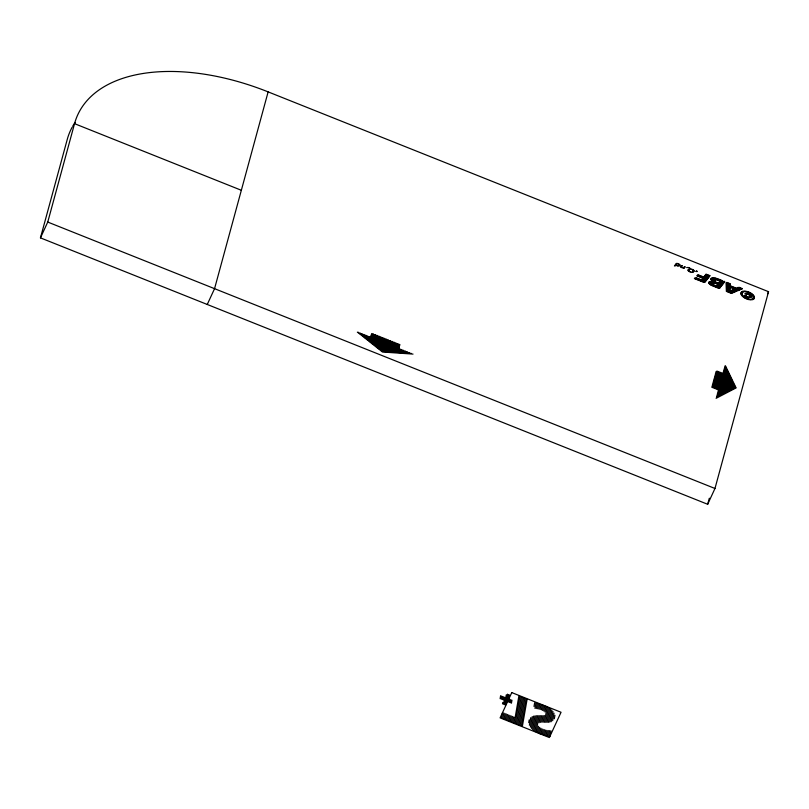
<?xml version="1.0" encoding="UTF-8"?>
<svg xmlns="http://www.w3.org/2000/svg" width="809" height="809" viewBox="0 0 809 809"><rect width="100%" height="100%" fill="white"/><g stroke="black" fill="none" stroke-linecap="round" stroke-linejoin="round"><path stroke-width="1.21" d="M697.085 271.308L697.085 271.399A1.082 0.607 24.8 0 1 696.893 271.622C694.122 271.015 698.784 270.894 696.033 271.389M500.124 698.683L500.629 695.659M541.373 709.847L542.222 704.882M505.615 705.155L507.526 694.132M515.151 717.512L518.882 696.043M542.313 734.542L543.213 729.384M501.155 699.097L501.681 696.074M502.187 699.512L502.713 696.488M502.51 703.911L502.773 702.434M503.208 699.916L503.734 696.903M503.542 704.326L504.765 697.307M501.651 717.826L502.581 712.496M504.563 704.74L506.313 694.779M502.885 718.321L503.825 712.982M504.118 718.817L505.059 713.477M507.324 701.555L508.548 694.547M505.352 719.302L506.292 713.973M508.345 701.969L508.881 698.956M509.124 697.56L509.579 694.951M509.377 702.384L509.903 699.36M506.586 719.798L507.526 714.458M510.408 702.788L510.934 699.775M507.83 720.293L508.76 714.954M511.43 703.203L511.966 700.179M509.063 720.789L509.994 715.449M510.297 721.274L511.227 715.945M511.531 721.77L512.461 716.43M512.764 722.265L513.695 716.926M513.998 722.761L514.928 717.421M515.232 723.246L519.924 696.458M516.466 723.742L521.158 696.943M517.699 724.237L522.392 697.439M518.933 724.733L523.625 697.934M520.167 725.218L524.859 698.43M521.4 725.713L526.093 698.915M522.402 726.118L527.094 699.32M528.722 722.659L529.207 719.919M529.399 725.269L530.734 717.684M530.411 727.089L532.251 716.582M534.021 706.459L534.638 702.89M531.503 728.393L533.657 716.096M535.002 708.411L535.922 703.152M532.625 729.516L535.032 715.773M536.296 708.563L537.196 703.405M533.778 730.466L536.367 715.672M537.581 708.724L538.47 703.658M534.961 731.265L537.702 715.611M538.845 709.078L539.724 704.022M536.155 731.983L539.037 715.55M540.099 709.453L540.978 704.447M537.368 732.62L538.47 726.28M539.097 722.73L540.341 715.601M538.592 733.176L539.613 727.342M540.483 722.376L541.656 715.641M542.576 710.413L543.466 705.306M539.815 733.723L540.786 728.191M541.828 722.235L542.991 715.581M543.79 711.02L544.71 705.741M541.059 734.137L542 728.788M543.142 722.275L544.326 715.51M544.953 711.92L545.933 706.277M544.447 722.316L547.157 706.844M543.567 734.956L544.477 729.728M545.762 722.407L548.36 707.521M544.811 735.361L545.731 730.082M547.076 722.417L549.554 708.249M546.085 735.644L546.995 730.416M548.401 722.366L550.717 709.159M547.359 735.877L548.3 730.527M549.766 722.134L551.859 710.171M548.644 736.109L549.604 730.628M551.162 721.729L552.951 711.455M549.928 736.332L550.899 730.739M552.658 720.698L553.983 713.154M554.317 718.766L554.923 715.318M40.45 237.866L47.751 222.06L74.539 123.666A180.164 101.004 24.8 0 1 268.133 91.882L768.55 291.695L714.974 488.484L707.673 504.28L40.45 237.866L67.238 139.472A180.164 101.004 24.8 0 1 72.163 127.195M268.133 91.882L214.557 288.671L207.256 304.467M707.673 504.28L709.331 498.202M767.508 293.95L768.55 291.695M724.874 366.083L725.542 365.739M715.955 371.685L717.199 371.038M724.571 367.195L725.906 366.497M715.652 372.787L718.23 371.442M724.267 368.307L726.28 367.266M715.348 373.9L719.272 371.857M723.964 369.42L726.644 368.024M715.045 375.012L720.313 372.271M723.661 370.532L727.008 368.793M714.741 376.124L721.345 372.686M723.357 371.644L727.382 369.551M714.438 377.237L722.386 373.101M723.054 372.757L727.746 370.32M714.135 378.349L728.11 371.078M713.831 379.461L728.484 371.837M713.528 380.574L728.848 372.605M713.225 381.686L729.222 373.364M712.921 382.799L729.587 374.132M712.618 383.911L729.951 374.891M712.314 385.023L730.325 375.659M712.011 386.136L730.689 376.418M711.718 387.248L731.053 377.186M712.658 387.713L731.427 377.945M713.69 388.128L731.791 378.713M714.731 388.542L732.155 379.472M715.773 388.957L732.529 380.24M716.804 389.372L732.893 380.999M717.846 389.786L733.257 381.767M718.21 390.545L733.632 382.526M717.907 391.657L733.996 383.284M717.603 392.769L734.36 384.053M717.3 393.882L734.734 384.811M716.996 394.994L735.098 385.58M716.703 396.107L735.472 386.338M716.4 397.219L735.836 387.106M716.096 398.331L736.2 387.865M674.423 265.969L675.464 265.858M688.115 270.732L688.904 270.641M678.579 264.169L679.277 264.098M682.776 267.971L683.383 267.91M741.206 294.668L742.257 294.557M681.421 267.627L682.23 267.546M692.595 269.852L693.283 269.781M747.162 299.229L749.063 299.047M745.382 298.47L746.717 298.339M704.346 276.203L710.15 275.647M675.515 264.452L676.749 264.341M675.121 264.958L676.314 264.846M679.095 264.583L679.803 264.513M674.716 265.453L675.869 265.352M679.075 265.049L680.005 264.968M676.749 265.736L677.487 265.665M678.609 265.564L679.894 265.443M677.699 266.11L679.378 265.959M681.249 265.777L682.402 265.676M680.844 266.282L682.007 266.171M680.632 266.768L681.613 266.677M680.824 267.213L681.532 267.152M684.151 266.909L685.294 266.798M683.615 267.425L684.899 267.304M683.484 267.9L684.495 267.809M689.399 268.285L690.047 268.224M689.865 268.709L690.492 268.649M688.408 269.306L691.584 269.013M688.065 269.802L689.288 269.69M691.746 269.458L692.565 269.387M687.974 270.277L688.955 270.186M693.06 270.267L693.788 270.206M688.499 271.157L689.187 271.096M693.192 270.722L694.071 270.641M689.086 271.571L689.794 271.5M689.895 271.966L690.835 271.875M692.484 271.723L693.93 271.581M691.028 272.32L693.394 272.097M697.479 274.979L698.602 274.878M705.893 274.2L706.399 274.15M697.095 275.485L699.542 275.252M705.509 274.696L707.349 274.524M696.933 275.96L700.493 275.636M705.124 275.202L708.3 274.908M697.884 276.344L701.433 276.011M704.74 275.707L709.24 275.282M698.824 276.718L702.384 276.385M699.775 277.093L703.324 276.769M703.961 276.708L709.746 276.172M694.779 278.023L696.62 277.851M700.715 277.477L709.351 276.668M694.375 278.529L697.56 278.235M701.666 277.851L708.957 277.174M694.982 278.943L698.511 278.609M702.606 278.225L708.563 277.679M695.922 279.317L699.451 278.994M702.384 278.721L708.168 278.175M711.94 277.831L713.831 277.649M696.873 279.692L700.402 279.368M702 279.216L707.774 278.68M711.091 278.377L715.54 277.962M697.813 280.076L701.342 279.742M701.615 279.722L707.379 279.186M710.828 278.862L716.693 278.316M698.764 280.45L706.985 279.681M710.838 279.327L717.704 278.69M699.704 280.824L706.591 280.187M710.98 279.783L718.695 279.065M700.655 281.208L706.206 280.693M711.253 280.217L719.646 279.439M701.595 281.583L705.812 281.188M711.677 280.642L714.903 280.349M716.956 280.157L720.597 279.813M702.546 281.957L705.418 281.694M712.142 281.067L714.772 280.824M718.058 280.521L721.537 280.197M703.496 282.341L705.023 282.199M709.129 281.815L714.964 281.269M719.009 280.895L722.488 280.571M708.795 282.311L715.449 281.694M708.755 282.776L716.167 282.088M719.575 281.775L724.379 281.33M708.876 283.231L717.057 282.472M719.181 282.28L724.803 281.754M709.119 283.676L713.113 283.302M714.529 283.17L718.008 282.847M718.786 282.776L724.409 282.26M709.483 284.111L712.921 283.787M715.773 283.524L724.015 282.756M726.189 282.553L727.21 282.462M709.968 284.535L713.134 284.232M716.774 283.898L723.62 283.261M726.199 283.019L728.161 282.837M710.545 284.94L713.609 284.657M717.593 284.283L723.226 283.767M726.209 283.484L729.101 283.211M711.253 285.344L714.337 285.051M717.209 284.788L722.841 284.262M726.219 283.949L730.052 283.595M712.082 285.729L715.257 285.435M716.835 285.294L722.447 284.768M726.229 284.414L730.254 284.04M712.982 286.113L716.198 285.81M716.45 285.789L722.053 285.274M726.239 284.879L730.234 284.505M713.892 286.497L721.658 285.769M726.249 285.344L730.214 284.98M714.843 286.871L721.264 286.275M726.26 285.81L730.183 285.446M715.793 287.246L720.87 286.78M726.27 286.275L730.729 285.86M716.734 287.63L720.475 287.276M726.27 286.74L731.68 286.234M717.684 288.004L720.081 287.782M726.28 287.205L732.62 286.619M718.625 288.378L719.686 288.287M726.29 287.67L733.571 286.993M726.3 288.135L730.031 287.792M730.931 287.701L734.511 287.367M726.31 288.601L730.001 288.257M731.882 288.085L735.462 287.751M737.242 287.579L739.507 287.367M726.32 289.066L729.981 288.722M732.823 288.459L740.457 287.751M726.33 289.531L729.961 289.187M733.773 288.833L741.398 288.125M726.34 289.996L729.93 289.662M733.52 289.329L742.349 288.5M726.351 290.461L729.91 290.128M732.287 289.905L742.237 288.975M726.361 290.927L729.88 290.593M731.043 290.482L740.822 289.582M726.361 291.392L739.396 290.178M727.139 291.786L737.98 290.775M728.09 292.16L736.554 291.371M729.03 292.534L735.138 291.968M742.44 291.291L745.16 291.038M729.981 292.919L733.712 292.565M741.55 291.837L746.94 291.341M730.921 293.293L732.297 293.161M741.145 292.342L743.158 292.15M746.009 291.887L748.113 291.695M740.933 292.828L742.45 292.686M747.526 292.211L749.073 292.069M740.892 293.293L742.197 293.171M748.568 292.585L749.923 292.453M740.913 293.758L742.126 293.647M745.059 293.374L747.395 293.161M749.417 292.969L750.61 292.858M741.014 294.213L742.156 294.112M745.18 293.829L748.477 293.525M750.125 293.364L751.268 293.262M746.131 294.203L746.97 294.122M750.752 293.778L751.824 293.677M741.438 295.103L742.49 295.012M748.568 294.446L749.953 294.314M751.308 294.193L752.35 294.092M741.752 295.548L742.773 295.447M744.563 295.285L745.099 295.234M749.083 294.86L750.469 294.729M751.773 294.607L752.795 294.516M742.086 295.983L743.117 295.882M744.715 295.73L746.04 295.609M749.326 295.305L750.863 295.164M752.198 295.042L753.219 294.941M742.5 296.407L743.532 296.306M745.038 296.175L746.414 296.043M749.397 295.76L751.146 295.598M752.542 295.467L753.563 295.376M742.955 296.832L743.987 296.731M745.483 296.59L746.758 296.478M749.316 296.236L751.318 296.054M752.835 295.912L753.887 295.811M743.471 297.247L744.543 297.146M746.07 297.004L747.425 296.883M749.053 296.731L751.359 296.509M753.068 296.357L754.119 296.256M744.027 297.661L745.17 297.55M746.869 297.399L751.268 296.984M753.199 296.812L754.332 296.701M744.684 298.066L745.868 297.955M747.789 297.773L750.995 297.479M753.25 297.267L754.443 297.156M753.189 297.742L754.484 297.621M746.222 298.855L747.749 298.713M752.208 298.764L754.241 298.572M748.274 299.593L753.836 299.077M749.953 299.906L752.926 299.623M675.919 263.946L678.296 263.734M676.193 265.322L676.718 265.271M747.627 294.061L749.296 293.91M676.314 263.441L677.315 263.36M686.639 267.597L688.297 267.455M693.05 271.187L694.112 271.106M752.957 298.208L754.453 298.086M683.362 268.366L684.09 268.305M688.833 267.86L689.521 267.809M357.345 332.206L358.367 332.277M358.205 332.883L360.258 333.025M371.533 333.793L373.445 333.925M359.065 333.571L362.139 333.783M371.371 334.41L375.325 334.683M359.924 334.248L364.02 334.532M371.2 335.027L377.206 335.432M360.784 334.936L365.911 335.28M371.038 335.634L379.097 336.19M361.633 335.614L367.792 336.038M370.866 336.251L380.978 336.938M362.493 336.301L369.673 336.787M370.704 336.857L382.869 337.687M363.352 336.979L384.75 338.445M364.212 337.666L386.631 339.193M365.071 338.344L388.522 339.952M365.931 339.032L390.403 340.7M366.79 339.709L392.294 341.459M367.65 340.397L394.175 342.207M368.51 341.074L396.056 342.955M369.369 341.762L397.947 343.714M370.229 342.44L399.828 344.462M371.088 343.117L399.808 345.089M371.948 343.805L399.646 345.696M372.807 344.482L399.474 346.313M373.667 345.17L399.312 346.919M374.527 345.847L399.14 347.536M375.386 346.535L398.979 348.143M376.246 347.213L399.838 348.831M377.105 347.9L401.719 349.579M377.965 348.578L403.6 350.337M378.814 349.266L405.491 351.086M379.674 349.943L407.372 351.844M380.533 350.631L409.263 352.593M381.393 351.308L411.144 353.351M382.252 351.996L413.025 354.099M74.539 123.666L241.345 190.277M47.751 222.06L714.974 488.484M72.699 126.234A180.164 101.004 24.8 0 1 75.035 122.472M511.784 692.585L500.104 717.866L549.372 737.545L561.052 712.264L511.784 692.585"/></g></svg>
